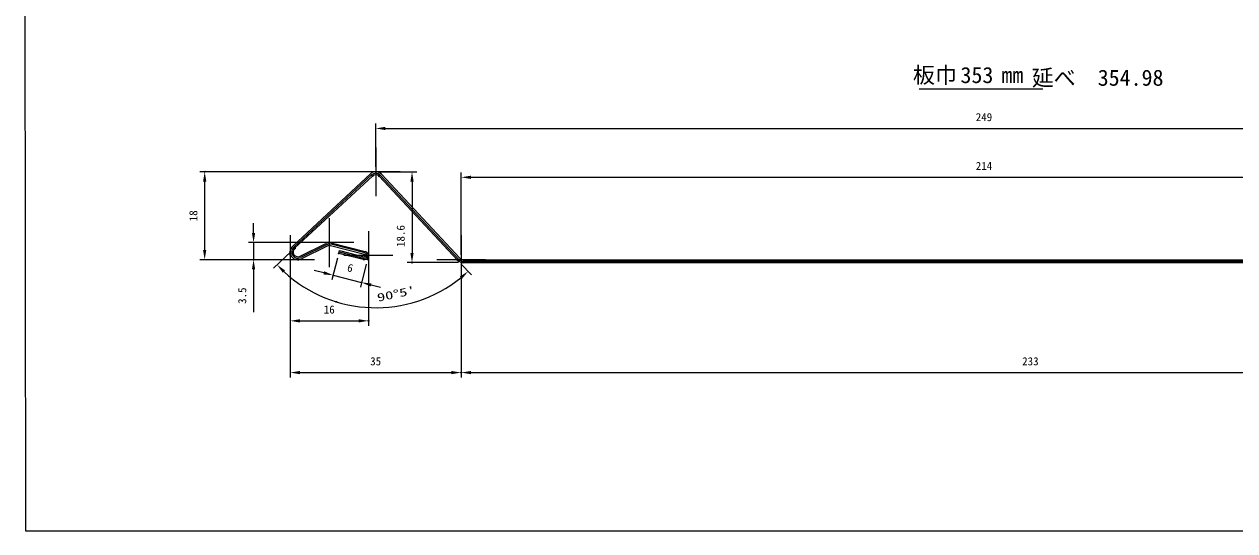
# Model space of a CAD drawing. Units: millimetres on the paper. Extents: x -196 to 195, y -129 to 136.
# Drawn here: x -196.2 to 51.6, y -129.2 to -25.4 of the extents above; entities that cross this region are included whole.
import ezdxf
from ezdxf.enums import TextEntityAlignment as Align

# ---------------------------------------------------------------- set-up
doc = ezdxf.new("R2010")
doc.units = ezdxf.units.MM
doc.header["$PDMODE"] = 32
doc.header["$PDSIZE"] = 0.2
doc.layers.add('0-0', color=7, linetype='Continuous', lineweight=18)
doc.layers.add('0-8', color=3, linetype='Continuous', lineweight=18)
doc.layers.add('0-9', color=7, linetype='Continuous')
doc.styles.add('ＭＳ ゴシック', font='')
doc.styles.get('ＭＳ ゴシック').set_extended_font_data('MS Gothic')

# ---------------------------------------------------------------- blocks, each defined once
blk = doc.blocks.new('D46')
at = {"layer": '0-8'}
for p, q in [((165, 118.239), (165, 152)), ((169, 150), (589, 150)), ((593, 121.439), (593, 152))]:
    blk.add_line(p, q, dxfattribs=at)
at = {"layer": '0-8', "color": 7}
for points in [[(169, 150.667), (169, 149.333), (165, 150)], [(589, 150.667), (589, 149.333), (593, 150)]]:
    blk.add_solid(points, dxfattribs=at)
at = {"layer": '0-9'}
for p in [(593, 150), (593, 119.439), (165, 116.239)]:
    blk.add_point(p, dxfattribs=at)
at = {"layer": '0-8', "color": 7, "style": 'ＭＳ ゴシック'}
blk.add_text('214', height=3.299, dxfattribs=at).set_placement((375.625, 152), align=Align.BOTTOM_LEFT)
blk = doc.blocks.new('D37')
at = {"layer": '0-8'}
for p, q in [((130, 154.239), (130, 172)), ((134, 170), (624, 170))]:
    blk.add_line(p, q, dxfattribs=at)
at = {"layer": '0-8', "color": 7}
blk.add_solid([(134, 170.667), (134, 169.333), (130, 170)], dxfattribs=at)
at = {"layer": '0-9'}
blk.add_point((130, 152.239), dxfattribs=at)
at = {"layer": '0-8', "color": 7, "style": 'ＭＳ ゴシック'}
blk.add_text('249', height=3.299, dxfattribs=at).set_placement((375.625, 172), align=Align.BOTTOM_LEFT)
blk = doc.blocks.new('D38')
at = {"layer": '0-8'}
for p, q in [((165, 114.239), (165, 68)), ((631, 114.239), (631, 68)), ((169, 70), (627, 70))]:
    blk.add_line(p, q, dxfattribs=at)
at = {"layer": '0-8', "color": 7}
for points in [[(169, 70.667), (169, 69.333), (165, 70)], [(627, 70.667), (627, 69.333), (631, 70)]]:
    blk.add_solid(points, dxfattribs=at)
at = {"layer": '0-9'}
for p in [(165, 116.239), (631, 116.239), (631, 70)]:
    blk.add_point(p, dxfattribs=at)
at = {"layer": '0-8', "color": 7, "style": 'ＭＳ ゴシック'}
blk.add_text('233', height=3.299, dxfattribs=at).set_placement((394.625, 72), align=Align.BOTTOM_LEFT)
blk = doc.blocks.new('D41')
at = {"layer": '0-8'}
for p, q in [((128, 152.239), (58, 152.239)), ((60, 120.239), (60, 148.239)), ((93, 116.239), (58, 116.239))]:
    blk.add_line(p, q, dxfattribs=at)
at = {"layer": '0-8', "color": 7}
for points in [[(59.333, 148.239), (60.667, 148.239), (60, 152.239)], [(59.333, 120.239), (60.667, 120.239), (60, 116.239)]]:
    blk.add_solid(points, dxfattribs=at)
at = {"layer": '0-9'}
for p in [(60, 152.239), (130, 152.239), (95, 116.239)]:
    blk.add_point(p, dxfattribs=at)
at = {"layer": '0-8', "color": 7, "style": 'ＭＳ ゴシック'}
blk.add_text('18', height=3.299, rotation=90, dxfattribs=at).set_placement((58, 131.989), align=Align.BOTTOM_LEFT)
blk = doc.blocks.new('D33')
at = {"layer": '0-8'}
for p, q in [((80, 127.239), (80, 131.239)), ((109, 123.239), (78, 123.239)), ((80, 123.239), (80, 116.239)), ((93, 116.239), (78, 116.239)), ((80, 112.239), (80, 94.81))]:
    blk.add_line(p, q, dxfattribs=at)
at = {"layer": '0-8', "color": 7}
for points in [[(79.333, 127.239), (80.667, 127.239), (80, 123.239)], [(79.333, 112.239), (80.667, 112.239), (80, 116.239)]]:
    blk.add_solid(points, dxfattribs=at)
at = {"layer": '0-9'}
for p in [(111, 123.239), (80, 116.239), (95, 116.239)]:
    blk.add_point(p, dxfattribs=at)
at = {"layer": '0-8', "color": 7, "style": 'ＭＳ ゴシック'}
blk.add_text('3.5', height=3.299, rotation=90, dxfattribs=at).set_placement((78, 98.149), align=Align.BOTTOM_LEFT)
blk = doc.blocks.new('D40')
at = {"layer": '0-8'}
for p, q in [((95, 117.439), (95, 89.2)), ((126.999, 115.939), (126.999, 89.2)), ((99, 91.2), (122.999, 91.2))]:
    blk.add_line(p, q, dxfattribs=at)
at = {"layer": '0-8', "color": 7}
for points in [[(99, 91.867), (99, 90.533), (95, 91.2)], [(122.999, 91.867), (122.999, 90.533), (126.999, 91.2)]]:
    blk.add_solid(points, dxfattribs=at)
at = {"layer": '0-9'}
for p in [(95, 119.439), (126.999, 117.939), (126.999, 91.2)]:
    blk.add_point(p, dxfattribs=at)
at = {"layer": '0-8', "color": 7, "style": 'ＭＳ ゴシック'}
blk.add_text('16', height=3.299, dxfattribs=at).set_placement((108.75, 93.2), align=Align.BOTTOM_LEFT)
blk = doc.blocks.new('D39')
at = {"layer": '0-8'}
for p, q in [((95, 116.239), (95, 68)), ((165, 114.239), (165, 68)), ((99, 70), (161, 70))]:
    blk.add_line(p, q, dxfattribs=at)
at = {"layer": '0-8', "color": 7}
for points in [[(99, 70.667), (99, 69.333), (95, 70)], [(161, 70.667), (161, 69.333), (165, 70)]]:
    blk.add_solid(points, dxfattribs=at)
at = {"layer": '0-9'}
for p in [(95, 118.239), (165, 116.239), (165, 70)]:
    blk.add_point(p, dxfattribs=at)
at = {"layer": '0-8', "color": 7, "style": 'ＭＳ ゴシック'}
blk.add_text('35', height=3.299, dxfattribs=at).set_placement((127.75, 72), align=Align.BOTTOM_LEFT)
blk = doc.blocks.new('D34')
at = {"layer": '0-8'}
for p, q in [((114.404, 116.9), (112.117, 107.933)), ((126.156, 114.418), (123.744, 104.967)), ((108.735, 110.86), (104.86, 111.849)), ((112.611, 109.871), (124.239, 106.905)), ((128.115, 105.916), (131.991, 104.927))]:
    blk.add_line(p, q, dxfattribs=at)
at = {"layer": '0-8', "color": 7}
for points in [[(108.9, 111.506), (108.571, 110.214), (112.611, 109.871)], [(128.28, 106.562), (127.95, 105.27), (124.239, 106.905)]]:
    blk.add_solid(points, dxfattribs=at)
at = {"layer": '0-9'}
for p in [(114.899, 118.838), (126.65, 116.356), (124.239, 106.905)]:
    blk.add_point(p, dxfattribs=at)
at = {"layer": '0-8', "color": 7, "style": 'ＭＳ ゴシック'}
blk.add_text('6', height=3.299, rotation=345.688, dxfattribs=at).set_placement((117.829, 110.604), align=Align.BOTTOM_LEFT)
blk = doc.blocks.new('D35')
at = {"layer": '0-8'}
for p, q in [((95.373, 119.54), (88.156, 112.822)), ((164.895, 114.593), (169.203, 109.978))]:
    blk.add_line(p, q, dxfattribs=at)
blk.add_arc((130.099, 151.863), 55.301, 227.09308, 308.88817, dxfattribs=at)
at = {"layer": '0-8', "color": 7}
for points in [[(91.978, 110.885), (92.921, 111.829), (89.62, 114.184)], [(164.381, 109.321), (165.255, 108.315), (167.838, 111.44)]]:
    blk.add_solid(points, dxfattribs=at)
at = {"layer": '0-9'}
for p in [(128.637, 150.503), (131.462, 150.403), (96.837, 120.903), (163.53, 116.055), (113.909, 98.985)]:
    blk.add_point(p, dxfattribs=at)
at = {"layer": '0-8', "color": 7, "style": 'ＭＳ ゴシック', "width": 1.5}
blk.add_text("90°5'", height=3.299, rotation=11.951, dxfattribs=at).set_placement((131.142, 98.04), align=Align.BOTTOM_LEFT)
blk = doc.blocks.new('D36')
at = {"layer": '0-8'}
for p, q in [((132, 152.239), (146.872, 152.239)), ((144.872, 148.239), (144.872, 119.039)), ((163.869, 115.039), (142.872, 115.039))]:
    blk.add_line(p, q, dxfattribs=at)
at = {"layer": '0-8', "color": 7}
for points in [[(144.205, 148.239), (145.539, 148.239), (144.872, 152.239)], [(144.205, 119.039), (145.539, 119.039), (144.872, 115.039)]]:
    blk.add_solid(points, dxfattribs=at)
at = {"layer": '0-9'}
for p in [(130, 152.239), (144.872, 115.039), (165.869, 115.039)]:
    blk.add_point(p, dxfattribs=at)
at = {"layer": '0-8', "color": 7, "style": 'ＭＳ ゴシック'}
blk.add_text('18.6', height=3.299, rotation=90, dxfattribs=at).set_placement((142.872, 121.44), align=Align.BOTTOM_LEFT)

msp = doc.modelspace()

# ---------------------------------------------------------------- linework, layer by layer
at = {"layer": '0-0', "color": 5}
for p, q in [((-196.201, 135.614), (-195.966, -129.186)), ((-195.966, -129.186), (194.034, -129.186))]:
    msp.add_line(p, q, dxfattribs=at)
at = {"layer": '0-0', "color": 3}
msp.add_line((-12.997, -38.649), (12.282, -38.649), dxfattribs=at)
at = {"layer": '0-0'}
for p, q in [((-124.265, -50.667), (-124.265, -60.667)), ((-141.051, -71.115), (-125.151, -56.315)), ((-119.265, -55.667), (-129.265, -55.667)), ((-123.315, -56.379), (-107.281, -73.554)), ((-133.765, -65.167), (-133.765, -75.167)), ((-141.765, -68.667), (-141.765, -78.667)), ((-125.766, -67.817), (-125.766, -77.817)), ((-106.765, -68.667), (-106.765, -78.667)), ((-134.348, -70.604), (-139.583, -73.229)), ((-128.765, -70.167), (-138.765, -70.167)), ((-126.48, -72.284), (-133.444, -70.507)), ((-136.765, -73.667), (-146.765, -73.667)), ((-131.742, -72.076), (-126.752, -73.349)), ((-120.766, -72.817), (-130.766, -72.817)), ((-126.616, -72.817), (-125.792, -73.027)), ((-125.94, -73.608), (-125.792, -73.027)), ((-101.765, -73.667), (-111.765, -73.667)), ((-106.331, -73.967), (122.285, -73.967))]:
    msp.add_line(p, q, dxfattribs=at)
at = {"layer": '0-0', "color": 4}
for p, q in [((-141.255, -70.895), (-125.355, -56.095)), ((-140.847, -71.335), (-124.947, -56.535)), ((-107.5, -73.758), (-123.534, -56.584)), ((-123.096, -56.175), (-107.062, -73.349)), ((-139.717, -72.961), (-134.482, -70.336)), ((-134.213, -70.873), (-139.448, -73.497)), ((-126.554, -72.574), (-133.518, -70.798)), ((-133.37, -70.216), (-126.405, -71.993)), ((-131.816, -72.367), (-131.668, -71.786)), ((-131.668, -71.786), (-126.677, -73.059)), ((-126.826, -73.64), (-131.816, -72.367)), ((-106.331, -73.667), (122.285, -73.667)), ((-106.331, -74.267), (122.285, -74.267))]:
    msp.add_line(p, q, dxfattribs=at)
for centre, radius, start, end in [((-124.265, -57.267), 1.6, 43.03332, 132.94793), ((-124.265, -57.267), 1, 43.03332, 132.94793), ((-140.165, -72.067), 1.6, 132.94793, 296.62532), ((-140.165, -72.067), 1, 132.94793, 296.62532), ((-133.765, -71.767), 1.6, 75.68805, 116.62532), ((-133.765, -71.767), 1, 75.68805, 116.62532), ((-126.616, -72.817), 0.85, 255.68805, 75.68805), ((-126.616, -72.817), 0.25, 255.68805, 75.68805), ((-106.331, -72.667), 1.6, 223.03332, 270), ((-106.331, -72.667), 1, 223.03332, 270)]:
    msp.add_arc(centre, radius, start, end, dxfattribs=at)
at = {"layer": '0-0'}
for centre, radius, start, end in [((-124.265, -57.267), 1.3, 43.03332, 132.94793), ((-140.165, -72.067), 1.3, 132.94793, 296.62532), ((-133.765, -71.767), 1.3, 75.68805, 116.62532), ((-126.616, -72.817), 0.55, 255.68805, 75.68805), ((-106.331, -72.667), 1.3, 223.03332, 270)]:
    msp.add_arc(centre, radius, start, end, dxfattribs=at)

# ---------------------------------------------------------------- block references
at = {"layer": '0-0', "xscale": 0.5, "yscale": 0.5}
for name in ['D37', 'D46', 'D41', 'D35', 'D36', 'D33', 'D40', 'D39', 'D34', 'D38']:
    msp.add_blockref(name, (-189.265, -131.786), dxfattribs=at)

# ---------------------------------------------------------------- texts
at = {"layer": '0-0', "style": 'ＭＳ ゴシック'}
for s, p in [('板巾', (-14.311, -38.482)), ('353', (-4.578, -38.482)), ('延べ\u3000354.98', (10.01, -39.033)), ('mm', (3.805, -38.482))]:
    msp.add_text(s, height=3.299, dxfattribs=at).set_placement(p, align=Align.BOTTOM_LEFT)

doc.saveas('drawing.dxf')
